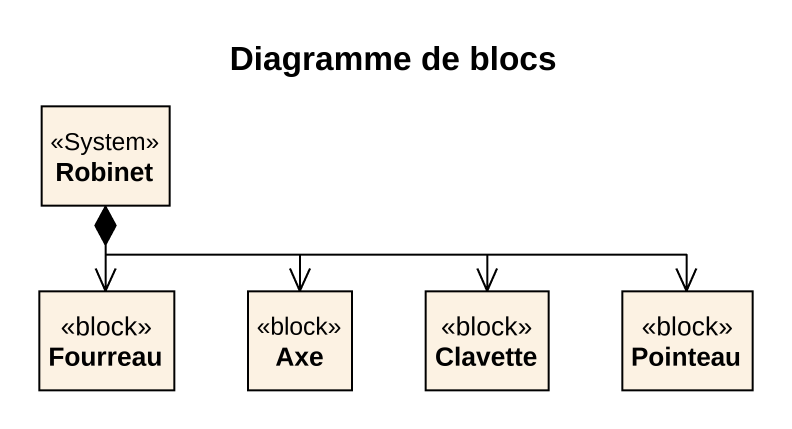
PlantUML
@startuml
title Diagramme de blocs
hide circle
hide empty members
class Robinet <<System>>
class Fourreau <<block>>
class Axe <<block>>
class Clavette <<block>>
class Pointeau <<block>>
Robinet *--> Fourreau
Robinet *--> Axe
Robinet *-right-> Clavette
Robinet *-right-> Pointeau
@enduml
